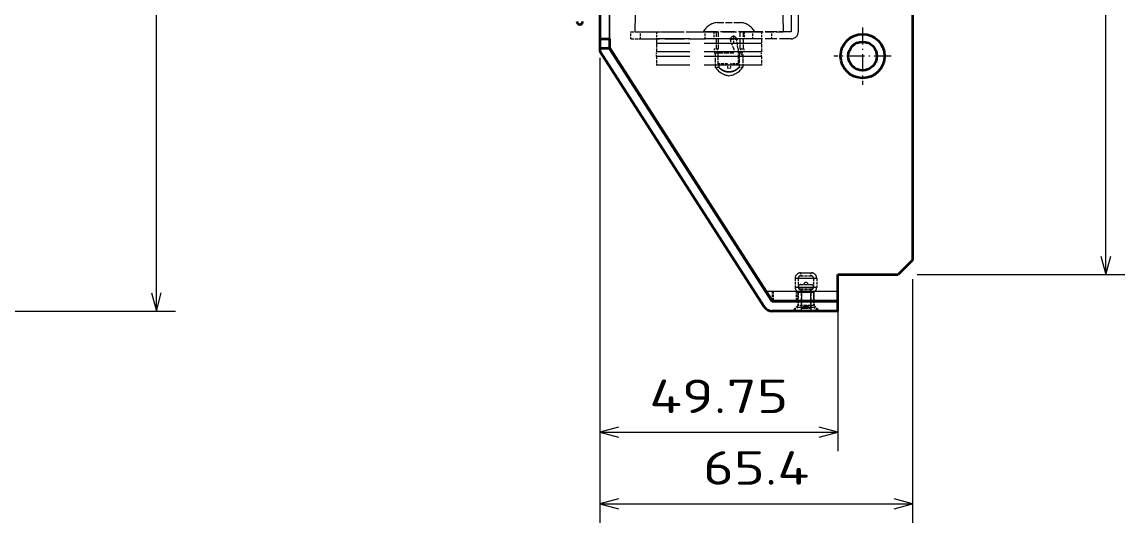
# Model space of a CAD drawing. Extents: x 23 to 587, y 4 to 413.
# Drawn here: x 395.6 to 511, y 125.6 to 177.9 of the extents above; entities that cross this region are included whole.
import ezdxf
from ezdxf.enums import TextEntityAlignment as Align

# ---------------------------------------------------------------- set-up
doc = ezdxf.new("R2010")
doc.units = 0
doc.linetypes.add('DASHDOT', pattern=[18.5, 12, -3, 0.5, -3])
doc.linetypes.add('DASHED', pattern=[15, 12, -3])
doc.layers.get('0').update_dxf_attribs({"lineweight": 13})
doc.styles.get("Standard").update_dxf_attribs({"font": 'isocp.shx'})

# ---------------------------------------------------------------- blocks, each defined once
blk = doc.blocks.new('BLOCK344')
at = {"color": 7, "lineweight": 13}
for p, q in [((558.39, 226.8), (612.95, 226.8)), ((608.95, 32.5), (608.95, 226.8)), ((560.39, 32.5), (612.95, 32.5))]:
    blk.add_line(p, q, dxfattribs=at)
for points in [[(609.99, 222.94), (608.95, 226.8), (607.92, 222.94)], [(607.92, 36.36), (608.95, 32.5), (609.99, 36.36)]]:
    blk.add_lwpolyline(points, dxfattribs=at)
blk.add_text('194.3', height=7, rotation=90, dxfattribs=at).set_placement((604.95, 116.35), (604.95, 142.95), align=Align.FIT)
blk = doc.blocks.new('BLOCK427')
at = {"color": 7, "lineweight": 13}
for p, q in [((-49.4, 224.7), (-5.97, 224.7)), ((-9.97, 40.15), (-9.97, 224.7)), ((-49.4, 40.15), (-5.97, 40.15))]:
    blk.add_line(p, q, dxfattribs=at)
for points in [[(-8.93, 220.84), (-9.97, 224.7), (-11.01, 220.84)], [(-11.01, 44.01), (-9.97, 40.15), (-8.93, 44.01)]]:
    blk.add_lwpolyline(points, dxfattribs=at)
blk.add_text('184.55', height=7, rotation=90, dxfattribs=at).set_placement((-13.97, 115.68), (-13.97, 149.18), align=Align.FIT)
blk = doc.blocks.new('BLOCK429')
at = {"color": 7, "lineweight": 13}
for p, q in [((-115.8, 85.44), (-115.8, 3.21)), ((-66.05, 32.6), (-66.05, 3.21)), ((-115.8, 7.21), (-66.05, 7.21))]:
    blk.add_line(p, q, dxfattribs=at)
for points in [[(-111.94, 8.25), (-115.8, 7.21), (-111.94, 6.18)], [(-69.91, 6.18), (-66.05, 7.21), (-69.91, 8.25)]]:
    blk.add_lwpolyline(points, dxfattribs=at)
blk.add_text('49.75', height=7, dxfattribs=at).set_placement((-105.47, 11.21), (-76.38, 11.21), align=Align.FIT)
blk = doc.blocks.new('BLOCK430')
at = {"color": 7, "lineweight": 13}
for p, q in [((-115.8, 85.44), (-115.8, -11.76)), ((-50.4, 39.15), (-50.4, -11.76)), ((-115.8, -7.76), (-50.4, -7.76))]:
    blk.add_line(p, q, dxfattribs=at)
for points in [[(-111.94, -6.73), (-115.8, -7.76), (-111.94, -8.8)], [(-54.26, -8.8), (-50.4, -7.76), (-54.26, -6.73)]]:
    blk.add_lwpolyline(points, dxfattribs=at)
blk.add_text('65.4', height=7, dxfattribs=at).set_placement((-94.2, -3.76), (-72, -3.76), align=Align.FIT)
blk = doc.blocks.new('BLOCK433')
at = {"color": 7, "linetype": 'DASHDOT', "lineweight": 13, "ltscale": 0.299}
for p, q in [((-60.85, 91.78), (-60.85, 79.82)), ((-54.87, 85.8), (-66.83, 85.8))]:
    blk.add_line(p, q, dxfattribs=at)
blk = doc.blocks.new('BLOCK435')
at = {"color": 7, "linetype": 'DASHDOT', "lineweight": 13, "ltscale": 0.042937}
for p, q in [((-87.84, 90.1), (-87.84, 88.38)), ((-86.98, 89.24), (-88.7, 89.24))]:
    blk.add_line(p, q, dxfattribs=at)
blk = doc.blocks.new('BLOCK437')
at = {"color": 7, "lineweight": 35}
for p, q in [((-115.8, 222.8), (-115.8, 89.44)), ((-50.4, 221.7), (-50.4, 43.15)), ((-115.8, 86.8), (-81.44, 33.42)), ((-113.8, 87.39), (-79.76, 34.5)), ((-80.99, 36.6), (-113.72, 87.44))]:
    blk.add_line(p, q, dxfattribs=at)
at = {"color": 7, "linetype": 'DASHED', "lineweight": 13}
for p, q in [((-113.8, 89.44), (-113.8, 222.8)), ((-113.8, 222.7), (-113.8, 89.44)), ((-108.16, 114.31), (-108.48, 90.9)), ((-77.81, 114.31), (-77.48, 90.9)), ((-81.98, 89.4), (-103.98, 89.4)), ((-81.98, 89.4), (-103.98, 89.4)), ((-81.98, 89.4), (-103.98, 89.4)), ((-81.98, 88.4), (-103.98, 88.4)), ((-81.98, 88.4), (-103.98, 88.4)), ((-81.98, 86.7), (-103.98, 86.7)), ((-81.98, 85.7), (-103.98, 85.7)), ((-81.98, 85.7), (-103.98, 85.7)), ((-81.98, 83.9), (-103.98, 83.9))]:
    blk.add_line(p, q, dxfattribs=at)
at = {"color": 7, "lineweight": 13}
blk.add_line((-113.8, 222.7), (-113.8, 89.44), dxfattribs=at)
at = {"color": 7, "linetype": 'DASHED', "lineweight": 13, "ltscale": 0.375}
for p, q in [((-75.8, 105.9), (-75.8, 90.9)), ((-74.3, 105.9), (-74.3, 90.9))]:
    blk.add_line(p, q, dxfattribs=at)
at = {"color": 7, "linetype": 'DASHED', "lineweight": 13, "ltscale": 0.117349}
blk.add_line((-91.3, 92.8), (-86.61, 92.8), dxfattribs=at)
at = {"color": 7, "linetype": 'DASHED', "lineweight": 13, "ltscale": 0.007651}
blk.add_line((-86.61, 92.8), (-86.3, 92.8), dxfattribs=at)
at = {"color": 7, "linetype": 'DASHED', "lineweight": 13, "ltscale": 0.0375}
for p, q in [((-109.3, 89.4), (-109.3, 90.9)), ((-107.3, 89.4), (-107.3, 90.9)), ((-107.3, 89.4), (-107.3, 90.9)), ((-103.98, 90.9), (-103.98, 89.4)), ((-93.8, 89.4), (-93.8, 90.9)), ((-92, 90.9), (-92, 89.4)), ((-92, 90.9), (-92, 89.4)), ((-92, 90.9), (-92, 89.4)), ((-92, 90.9), (-92, 89.4)), ((-92, 90.9), (-92, 89.4)), ((-92, 90.9), (-92, 89.4)), ((-92, 90.9), (-92, 89.4)), ((-92, 90.9), (-92, 89.4)), ((-92, 90.9), (-92, 89.4)), ((-92, 90.9), (-92, 89.4)), ((-92, 90.9), (-92, 89.4)), ((-92, 90.9), (-92, 89.4)), ((-85.6, 90.9), (-85.6, 89.4)), ((-85.6, 90.9), (-85.6, 89.4)), ((-85.6, 90.9), (-85.6, 89.4)), ((-85.6, 90.9), (-85.6, 89.4)), ((-85.6, 90.9), (-85.6, 89.4)), ((-85.6, 90.9), (-85.6, 89.4)), ((-85.6, 90.9), (-85.6, 89.4)), ((-85.6, 90.9), (-85.6, 89.4)), ((-85.6, 90.9), (-85.6, 89.4)), ((-85.6, 90.9), (-85.6, 89.4)), ((-85.6, 90.9), (-85.6, 89.4)), ((-85.6, 90.9), (-85.6, 89.4)), ((-83.8, 89.4), (-83.8, 90.9)), ((-83.8, 89.4), (-83.8, 90.9)), ((-83.8, 89.4), (-83.8, 90.9)), ((-83.8, 89.4), (-83.8, 90.9)), ((-81.98, 90.9), (-81.98, 89.4)), ((-79.8, 89.4), (-79.8, 90.9))]:
    blk.add_line(p, q, dxfattribs=at)
at = {"color": 7, "linetype": 'DASHED', "lineweight": 13, "ltscale": 0.05}
for p, q in [((-109.3, 90.9), (-107.3, 90.9)), ((-109.3, 89.4), (-107.3, 89.4)), ((-79.7, 34.6), (-79.7, 36.6)), ((-79.46, 34.6), (-79.46, 36.6)), ((-74.7, 34.6), (-74.7, 36.6)), ((-74.46, 34.6), (-74.46, 36.6)), ((-74.4, 34.6), (-74.4, 36.6)), ((-74.4, 34.6), (-74.4, 36.6)), ((-71.05, 34.6), (-71.05, 36.6)), ((-71.05, 34.6), (-71.05, 36.6)), ((-71, 34.6), (-71, 36.6)), ((-71, 34.6), (-71, 36.6))]:
    blk.add_line(p, q, dxfattribs=at)
at = {"color": 7, "linetype": 'DASHED', "lineweight": 13, "ltscale": 0.357021}
blk.add_line((-108.48, 90.9), (-94.2, 90.9), dxfattribs=at)
at = {"color": 7, "linetype": 'DASHED', "lineweight": 13, "ltscale": 0.337496}
for p, q in [((-107.3, 90.9), (-93.8, 90.9)), ((-107.3, 89.4), (-93.8, 89.4))]:
    blk.add_line(p, q, dxfattribs=at)
at = {"color": 7, "linetype": 'DASHED', "lineweight": 13, "ltscale": 0.009109}
for p, q in [((-94.2, 90.9), (-93.84, 90.9)), ((-83.76, 90.9), (-83.4, 90.9))]:
    blk.add_line(p, q, dxfattribs=at)
at = {"color": 7, "linetype": 'DASHED', "lineweight": 13, "ltscale": 0.244364}
blk.add_line((-93.84, 90.9), (-84.06, 90.9), dxfattribs=at)
at = {"color": 7, "linetype": 'DASHED', "lineweight": 13, "ltscale": 0.25}
for p, q in [((-83.8, 90.9), (-93.8, 90.9)), ((-83.8, 89.4), (-93.8, 89.4))]:
    blk.add_line(p, q, dxfattribs=at)
at = {"color": 7, "linetype": 'DASHED', "lineweight": 13, "ltscale": 0.09}
for p, q in [((-91.5, 90.9), (-91.5, 87.3)), ((-91.08, 90.9), (-91.08, 87.3)), ((-91.08, 90.9), (-91.08, 87.3)), ((-86.52, 90.9), (-86.52, 87.3)), ((-86.52, 90.9), (-86.52, 87.3)), ((-85.8, 90.9), (-85.8, 87.3))]:
    blk.add_line(p, q, dxfattribs=at)
at = {"color": 7, "linetype": 'DASHED', "lineweight": 13, "ltscale": 0.007417}
blk.add_line((-84.06, 90.9), (-83.76, 90.9), dxfattribs=at)
at = {"color": 7, "linetype": 'DASHED', "lineweight": 13, "ltscale": 0.2}
for p, q in [((-75.8, 90.9), (-83.8, 90.9)), ((-75.8, 89.4), (-83.8, 89.4))]:
    blk.add_line(p, q, dxfattribs=at)
at = {"color": 7, "linetype": 'DASHED', "lineweight": 13, "ltscale": 0.147979}
blk.add_line((-83.4, 90.9), (-77.48, 90.9), dxfattribs=at)
at = {"color": 7, "lineweight": 35, "ltscale": 0.05}
for p, q in [((-115.8, 89.44), (-115.8, 87.44)), ((-115.8, 89.44), (-113.8, 89.44)), ((-113.8, 89.44), (-113.8, 87.44)), ((-115.8, 87.44), (-113.8, 87.44)), ((-66.05, 34.6), (-66.05, 36.6)), ((-66.05, 32.5), (-66.05, 34.5))]:
    blk.add_line(p, q, dxfattribs=at)
at = {"color": 7, "linetype": 'DASHED', "lineweight": 13, "ltscale": 0.0675}
for p, q in [((-103.98, 89.4), (-103.98, 86.7)), ((-81.98, 89.4), (-81.98, 86.7))]:
    blk.add_line(p, q, dxfattribs=at)
at = {"color": 7, "linetype": 'DASHED', "lineweight": 13, "ltscale": 0.045597}
blk.add_line((-87.8, 87.3), (-88.45, 89), dxfattribs=at)
at = {"color": 7, "linetype": 'DASHED', "lineweight": 13, "ltscale": 0.051267}
blk.add_line((-86.9, 87.3), (-87.18, 89.33), dxfattribs=at)
at = {"color": 7, "lineweight": 35, "ltscale": 0.016053}
blk.add_line((-115.8, 87.44), (-115.8, 86.8), dxfattribs=at)
at = {"color": 7, "lineweight": 35, "ltscale": 0.002102}
blk.add_line((-113.72, 87.44), (-113.8, 87.44), dxfattribs=at)
at = {"color": 7, "lineweight": 35, "ltscale": 0.001353}
blk.add_line((-113.8, 87.44), (-113.8, 87.39), dxfattribs=at)
at = {"color": 7, "lineweight": 35, "ltscale": 0.002973}
blk.add_line((-113.68, 87.39), (-113.8, 87.39), dxfattribs=at)
at = {"color": 7, "linetype": 'DASHED', "lineweight": 13, "ltscale": 0.025}
for p, q in [((-103.98, 85.7), (-103.98, 86.7)), ((-81.98, 85.7), (-81.98, 86.7)), ((-89.1, 84.21), (-89.1, 83.21)), ((-88.5, 84.21), (-88.5, 83.21))]:
    blk.add_line(p, q, dxfattribs=at)
at = {"color": 7, "linetype": 'DASHED', "lineweight": 13, "ltscale": 0.045}
for p, q in [((-103.98, 85.7), (-103.98, 83.9)), ((-81.98, 85.7), (-81.98, 83.9))]:
    blk.add_line(p, q, dxfattribs=at)
at = {"color": 7, "linetype": 'DASHED', "lineweight": 13, "ltscale": 0.017253}
for p, q in [((-91.9, 87.3), (-91.21, 87.3)), ((-91.9, 86.5), (-91.21, 86.5))]:
    blk.add_line(p, q, dxfattribs=at)
at = {"color": 7, "linetype": 'DASHED', "lineweight": 13, "ltscale": 0.02}
for p, q in [((-91.9, 87.3), (-91.9, 86.5)), ((-91.21, 87.3), (-91.21, 86.5)), ((-91.21, 87.3), (-91.21, 86.5)), ((-87.8, 87.3), (-87.8, 86.5)), ((-86.39, 87.3), (-86.39, 86.5)), ((-86.39, 87.3), (-86.39, 86.5)), ((-85.7, 87.3), (-85.7, 86.5)), ((-74.4, 34.5), (-74.4, 33.7)), ((-74.4, 34.5), (-74.4, 33.7)), ((-71, 34.5), (-71, 33.7)), ((-71, 34.5), (-71, 33.7))]:
    blk.add_line(p, q, dxfattribs=at)
at = {"color": 7, "linetype": 'DASHED', "lineweight": 13, "ltscale": 0.075}
blk.add_line((-91.7, 86.5), (-91.7, 83.5), dxfattribs=at)
at = {"color": 7, "linetype": 'DASHED', "lineweight": 13, "ltscale": 0.003252}
for p, q in [((-91.21, 87.3), (-91.08, 87.3)), ((-86.52, 87.3), (-86.39, 87.3))]:
    blk.add_line(p, q, dxfattribs=at)
at = {"color": 7, "linetype": 'DASHED', "lineweight": 13, "ltscale": 0.006584}
for p, q in [((-91.21, 86.5), (-90.95, 86.5)), ((-86.65, 86.5), (-86.39, 86.5))]:
    blk.add_line(p, q, dxfattribs=at)
at = {"color": 7, "linetype": 'DASHED', "lineweight": 13, "ltscale": 0.05714}
blk.add_line((-91.1, 86.5), (-91.1, 84.21), dxfattribs=at)
at = {"color": 7, "linetype": 'DASHED', "lineweight": 13, "ltscale": 0.078663}
blk.add_line((-90.95, 86.5), (-87.8, 86.5), dxfattribs=at)
at = {"color": 7, "linetype": 'DASHED', "lineweight": 13, "ltscale": 0.07714}
blk.add_line((-86.9, 87.3), (-86.9, 84.21), dxfattribs=at)
at = {"color": 7, "linetype": 'DASHED', "lineweight": 13, "ltscale": 0.009734}
blk.add_line((-86.65, 86.5), (-86.65, 86.11), dxfattribs=at)
at = {"color": 7, "linetype": 'DASHED', "lineweight": 13, "ltscale": 0.065266}
for p, q in [((-86.65, 86.11), (-86.65, 83.5)), ((-86.65, 86.11), (-86.65, 83.5)), ((-85.9, 86.11), (-85.9, 83.5))]:
    blk.add_line(p, q, dxfattribs=at)
at = {"color": 7, "linetype": 'DASHED', "lineweight": 13, "ltscale": 0.009962}
for p, q in [((-86.65, 86.11), (-86.26, 86.11)), ((-91.34, 83.5), (-90.95, 83.5)), ((-86.65, 83.5), (-86.26, 83.5))]:
    blk.add_line(p, q, dxfattribs=at)
at = {"color": 7, "linetype": 'DASHED', "lineweight": 13, "ltscale": 0.007766}
for p, q in [((-86.39, 87.3), (-86.08, 87.3)), ((-86.39, 86.5), (-86.08, 86.5))]:
    blk.add_line(p, q, dxfattribs=at)
at = {"color": 7, "linetype": 'DASHED', "lineweight": 13, "ltscale": 0.008875}
blk.add_line((-86.26, 86.11), (-85.9, 86.11), dxfattribs=at)
at = {"color": 7, "linetype": 'DASHED', "lineweight": 13, "ltscale": 0.009487}
for p, q in [((-86.08, 87.3), (-85.7, 87.3)), ((-86.08, 86.5), (-85.7, 86.5))]:
    blk.add_line(p, q, dxfattribs=at)
at = {"color": 7, "linetype": 'DASHED', "lineweight": 13, "ltscale": 0.018837}
for p, q in [((-91.7, 83.5), (-90.95, 83.5)), ((-86.65, 83.5), (-85.9, 83.5))]:
    blk.add_line(p, q, dxfattribs=at)
at = {"color": 7, "linetype": 'DASHED', "lineweight": 13, "ltscale": 0.003837}
blk.add_line((-91.1, 84.21), (-90.95, 84.21), dxfattribs=at)
at = {"color": 7, "linetype": 'DASHED', "lineweight": 13, "ltscale": 0.01786}
blk.add_line((-90.95, 84.21), (-90.95, 83.5), dxfattribs=at)
blk.add_line((-90.95, 84.21), (-90.95, 83.5), dxfattribs=at)
at = {"color": 7, "linetype": 'DASHED', "lineweight": 13, "ltscale": 0.046163}
blk.add_line((-89.1, 84.21), (-90.95, 84.21), dxfattribs=at)
at = {"color": 7, "linetype": 'DASHED', "lineweight": 13, "ltscale": 0.015}
blk.add_line((-88.5, 83.21), (-89.1, 83.21), dxfattribs=at)
at = {"color": 7, "linetype": 'DASHED', "lineweight": 13, "ltscale": 0.04}
blk.add_line((-86.9, 84.21), (-88.5, 84.21), dxfattribs=at)
at = {"color": 7, "lineweight": 35, "ltscale": 0.106066}
blk.add_line((-50.4, 43.15), (-53.4, 40.15), dxfattribs=at)
at = {"color": 7, "linetype": 'DASHED', "lineweight": 13, "ltscale": 0.105614}
for p, q in [((-74.95, 39.41), (-70.73, 39.41)), ((-74.68, 39.41), (-70.45, 39.41)), ((-74.95, 37.5), (-70.73, 37.5)), ((-74.68, 37.5), (-70.45, 37.5))]:
    blk.add_line(p, q, dxfattribs=at)
at = {"color": 7, "linetype": 'DASHED', "lineweight": 13, "ltscale": 0.047663}
for p, q in [((-74.95, 39.41), (-74.95, 37.5)), ((-74.3, 39.41), (-74.3, 37.5)), ((-71.1, 39.41), (-71.1, 37.5)), ((-70.45, 39.41), (-70.45, 37.5))]:
    blk.add_line(p, q, dxfattribs=at)
at = {"color": 7, "linetype": 'DASHED', "lineweight": 13, "ltscale": 0.075103}
for p, q in [((-74.3, 39.41), (-71.3, 39.41)), ((-74.11, 39.41), (-71.1, 39.41)), ((-74.3, 37.5), (-71.3, 37.5)), ((-74.11, 37.5), (-71.1, 37.5)), ((-74.3, 36.5), (-71.3, 36.5)), ((-74.11, 36.5), (-71.1, 36.5)), ((-74.3, 33.3), (-71.3, 33.3)), ((-74.11, 33.3), (-71.1, 33.3))]:
    blk.add_line(p, q, dxfattribs=at)
at = {"color": 7, "linetype": 'DASHED', "lineweight": 13, "ltscale": 0.05398}
for p, q in [((-73.85, 40.51), (-71.69, 40.51)), ((-73.85, 39.86), (-71.69, 39.86)), ((-73.71, 40.51), (-71.55, 40.51)), ((-73.85, 38.04), (-71.69, 38.04)), ((-73.85, 37.14), (-71.69, 37.14)), ((-73.85, 37.05), (-71.69, 37.05))]:
    blk.add_line(p, q, dxfattribs=at)
at = {"color": 7, "linetype": 'DASHED', "lineweight": 13, "ltscale": 0.017002}
for p, q in [((-73.65, 39.86), (-73.85, 40.51)), ((-71.75, 39.86), (-71.55, 40.51))]:
    blk.add_line(p, q, dxfattribs=at)
at = {"color": 7, "linetype": 'DASHED', "lineweight": 13, "ltscale": 0.00352}
for p, q in [((-71.69, 39.86), (-71.55, 39.86)), ((-71.69, 38.04), (-71.55, 38.04)), ((-71.69, 37.14), (-71.55, 37.14)), ((-71.69, 37.05), (-71.55, 37.05))]:
    blk.add_line(p, q, dxfattribs=at)
at = {"color": 7, "lineweight": 35, "ltscale": 0.31625}
blk.add_line((-66.05, 40.15), (-53.4, 40.15), dxfattribs=at)
at = {"color": 7, "lineweight": 35, "ltscale": 0.08875}
blk.add_line((-66.05, 36.6), (-66.05, 40.15), dxfattribs=at)
at = {"color": 7, "linetype": 'DASHED', "lineweight": 13, "ltscale": 0.113844}
for p, q in [((-73.7, 37.05), (-73.7, 32.5)), ((-71.7, 37.05), (-71.7, 32.5))]:
    blk.add_line(p, q, dxfattribs=at)
at = {"color": 7, "linetype": 'DASHED', "lineweight": 13, "ltscale": 0.063599}
for p, q in [((-73.65, 37.14), (-73.65, 34.6)), ((-71.75, 37.14), (-71.75, 34.6))]:
    blk.add_line(p, q, dxfattribs=at)
at = {"color": 7, "lineweight": 35, "ltscale": 0.059462}
blk.add_line((-79.7, 34.6), (-80.99, 36.6), dxfattribs=at)
at = {"color": 7, "lineweight": 13, "ltscale": 0.373539}
blk.add_line((-66.05, 36.6), (-80.99, 36.6), dxfattribs=at)
at = {"color": 7, "linetype": 'DASHED', "lineweight": 13, "ltscale": 0.373539}
blk.add_line((-66.05, 36.6), (-80.99, 36.6), dxfattribs=at)
at = {"color": 7, "linetype": 'DASHED', "lineweight": 13, "ltscale": 0.006168}
for p, q in [((-79.46, 36.6), (-79.7, 36.6)), ((-79.46, 34.6), (-79.7, 34.6))]:
    blk.add_line(p, q, dxfattribs=at)
at = {"color": 7, "linetype": 'DASHED', "lineweight": 13, "ltscale": 0.335177}
blk.add_line((-66.05, 36.6), (-79.46, 36.6), dxfattribs=at)
at = {"color": 7, "linetype": 'DASHED', "lineweight": 13, "ltscale": 0.0475}
for p, q in [((-74.3, 36.5), (-74.3, 34.6)), ((-71.1, 36.5), (-71.1, 34.6))]:
    blk.add_line(p, q, dxfattribs=at)
at = {"color": 7, "lineweight": 35, "ltscale": 0.342721}
for p, q in [((-66.05, 34.5), (-79.76, 34.5)), ((-66.05, 32.5), (-79.76, 32.5))]:
    blk.add_line(p, q, dxfattribs=at)
at = {"color": 7, "lineweight": 35, "ltscale": 0.006179}
blk.add_line((-79.46, 34.6), (-79.7, 34.6), dxfattribs=at)
at = {"color": 7, "lineweight": 35, "ltscale": 0.335177}
blk.add_line((-66.05, 34.6), (-79.46, 34.6), dxfattribs=at)
at = {"color": 7, "linetype": 'DASHED', "lineweight": 13, "ltscale": 0.042426}
for p, q in [((-74.4, 33.7), (-75.6, 32.5)), ((-74.4, 33.7), (-75.6, 32.5)), ((-71, 33.7), (-69.8, 32.5)), ((-71, 33.7), (-69.8, 32.5))]:
    blk.add_line(p, q, dxfattribs=at)
at = {"color": 7, "linetype": 'DASHED', "lineweight": 13, "ltscale": 0.031942}
for p, q in [((-74.3, 33.3), (-75.4, 32.65)), ((-71.1, 33.3), (-70, 32.65))]:
    blk.add_line(p, q, dxfattribs=at)
at = {"color": 7, "linetype": 'DASHED', "lineweight": 13, "ltscale": 0.126737}
for p, q in [((-75.4, 32.65), (-70.33, 32.65)), ((-75.4, 32.5), (-70.33, 32.5)), ((-75.07, 32.65), (-70, 32.65))]:
    blk.add_line(p, q, dxfattribs=at)
at = {"color": 7, "linetype": 'DASHED', "lineweight": 13, "ltscale": 0.00375}
for p, q in [((-75.4, 32.65), (-75.4, 32.5)), ((-70, 32.65), (-70, 32.5))]:
    blk.add_line(p, q, dxfattribs=at)
at = {"color": 7, "linetype": 'DASHED', "lineweight": 13, "ltscale": 0.0425}
for p, q in [((-72.7, 33.7), (-74.4, 33.7)), ((-72.7, 33.7), (-74.4, 33.7)), ((-71, 33.7), (-72.7, 33.7)), ((-71, 33.7), (-72.7, 33.7))]:
    blk.add_line(p, q, dxfattribs=at)
at = {"color": 7, "lineweight": 35, "ltscale": 0.0025}
for p, q in [((-74.3, 34.6), (-74.3, 34.5)), ((-73.65, 34.6), (-73.65, 34.5)), ((-71.75, 34.6), (-71.75, 34.5)), ((-71.1, 34.6), (-71.1, 34.5))]:
    blk.add_line(p, q, dxfattribs=at)
at = {"color": 7, "linetype": 'DASHED', "lineweight": 13, "ltscale": 0.03}
for p, q in [((-74.3, 34.5), (-74.3, 33.3)), ((-71.1, 34.5), (-71.1, 33.3))]:
    blk.add_line(p, q, dxfattribs=at)
at = {"color": 7, "linetype": 'DASHED', "lineweight": 13, "ltscale": 0.033874}
for p, q in [((-73.65, 34.5), (-73.65, 33.15)), ((-71.75, 34.5), (-71.75, 33.15))]:
    blk.add_line(p, q, dxfattribs=at)
at = {"color": 7, "linetype": 'DASHED', "lineweight": 13, "ltscale": 0.044593}
for p, q in [((-73.65, 33.15), (-71.87, 33.15)), ((-73.54, 33.15), (-71.75, 33.15))]:
    blk.add_line(p, q, dxfattribs=at)
at = {"color": 7, "linetype": 'DASHED', "lineweight": 13, "ltscale": 0.000709399}
for p, q in [((-72.94, 33.61), (-72.91, 33.61)), ((-72.47, 33.61), (-72.5, 33.61))]:
    blk.add_line(p, q, dxfattribs=at)
at = {"color": 7, "linetype": 'DASHED', "lineweight": 13, "ltscale": 0.010881}
for p, q in [((-72.5, 33.61), (-72.94, 33.61)), ((-72.91, 33.61), (-72.47, 33.61))]:
    blk.add_line(p, q, dxfattribs=at)
at = {"color": 7, "linetype": 'DASHED', "lineweight": 13, "ltscale": 0.008263}
blk.add_line((-70.33, 32.5), (-70, 32.5), dxfattribs=at)
at = {"color": 7, "linetype": 'DASHED', "lineweight": 13}
blk.add_circle((-60.85, 85.8), 4.6, dxfattribs=at)
at = {"color": 7, "lineweight": 35}
for radius in [4.6, 3]:
    blk.add_circle((-60.85, 85.8), radius, dxfattribs=at)
for centre, radius, start, end in [((-120.01, 93), 0.6, 180, 360), ((-79.76, 34.5), 2, 212.7672, 270)]:
    blk.add_arc(centre, radius, start, end, dxfattribs=at)
at = {"color": 7, "linetype": 'DASHED', "lineweight": 13}
for centre, radius, start, end in [((-90.83, 88.92), 3.91, 96.896, 149.5674), ((-86.77, 88.92), 3.91, 30.4326, 83.104), ((-75.8, 90.9), 1.5, 270, 360), ((-87.84, 89.24), 0.661, 7.9607, 201.0375), ((-113.8, 87.39), 2, 180, 212.7672), ((-88.27, 85.79), 4.12, 213.6997, 262.6454), ((-89.33, 85.79), 4.12, 277.3546, 326.3003), ((-73.85, 39.41), 1.1, 90, 180), ((-73.85, 39.41), 0.45, 90, 180), ((-71.55, 39.41), 1.1, 360, 90), ((-71.55, 39.41), 0.45, 360, 90), ((-73.85, 37.5), 1.1, 180, 245.8523), ((-73.85, 37.59), 0.45, 90, 270), ((-73.85, 37.5), 0.45, 180, 270), ((-72.7, 38.04), 0.45, 90.0237, 179.9763), ((-72.7, 38.04), 0.45, 0.0237, 89.9763), ((-71.55, 37.59), 0.45, 270, 90), ((-71.55, 37.5), 0.45, 270, 0), ((-71.55, 37.5), 1.1, 294.1477, 360)]:
    blk.add_arc(centre, radius, start, end, dxfattribs=at)
for points, degree, knots in [([(-86.65, 83.5), (-86.76, 83.38), (-86.88, 83.26), (-87, 83.16), (-87.27, 82.95), (-87.57, 82.79), (-87.73, 82.71), (-87.97, 82.62), (-88.23, 82.56), (-88.31, 82.54), (-88.55, 82.5), (-88.79, 82.49), (-88.95, 82.49), (-89.18, 82.52), (-89.41, 82.57), (-89.49, 82.58), (-89.68, 82.64), (-89.86, 82.71), (-89.97, 82.76), (-90.17, 82.86), (-90.35, 82.98), (-90.44, 83.04), (-90.6, 83.16), (-90.74, 83.29), (-90.81, 83.36), (-90.88, 83.43), (-90.95, 83.5)], 5, [0, 0, 0, 0, 0, 0, 1.104711, 1.104711, 1.104711, 2.232783, 2.232783, 2.232783, 2.771497, 2.771497, 2.771497, 3.774089, 3.774089, 3.774089, 4.270549, 4.270549, 4.270549, 5.047148, 5.047148, 5.047148, 5.712447, 5.712447, 5.712447, 6.370322, 6.370322, 6.370322, 6.370322, 6.370322, 6.370322]), ([(-90.95, 83.5), (-90.84, 83.38), (-90.72, 83.26), (-90.6, 83.16), (-90.33, 82.95), (-90.03, 82.79), (-89.87, 82.71), (-89.63, 82.62), (-89.37, 82.56), (-89.29, 82.54), (-89.05, 82.5), (-88.81, 82.49), (-88.65, 82.49), (-88.42, 82.52), (-88.19, 82.57), (-88.11, 82.58), (-87.92, 82.64), (-87.74, 82.71), (-87.63, 82.76), (-87.43, 82.86), (-87.24, 82.98), (-87.16, 83.04), (-87, 83.16), (-86.86, 83.29), (-86.79, 83.36), (-86.72, 83.43), (-86.65, 83.5)], 5, [0, 0, 0, 0, 0, 0, 1.104711, 1.104711, 1.104711, 2.232783, 2.232783, 2.232783, 2.771497, 2.771497, 2.771497, 3.774089, 3.774089, 3.774089, 4.270549, 4.270549, 4.270549, 5.047148, 5.047148, 5.047148, 5.712447, 5.712447, 5.712447, 6.370322, 6.370322, 6.370322, 6.370322, 6.370322, 6.370322]), ([(-73.65, 33.15), (-73.63, 33.15), (-73.58, 33.16), (-73.52, 33.19), (-73.45, 33.22), (-73.39, 33.27), (-73.33, 33.31), (-73.28, 33.37), (-73.22, 33.43), (-73.17, 33.48), (-73.12, 33.53), (-73.06, 33.58), (-73, 33.6), (-72.96, 33.61), (-72.94, 33.61)], 3, [0, 0, 0, 0, 0.07145, 0.1427416, 0.2149689, 0.2889949, 0.3652286, 0.4434267, 0.5225702, 0.6008754, 0.6761338, 0.7467388, 0.8131866, 0.8741153, 0.8741153, 0.8741153, 0.8741153]), ([(-72.94, 33.61), (-72.93, 33.61), (-72.93, 33.61), (-72.9, 33.61), (-72.86, 33.6), (-72.81, 33.58), (-72.76, 33.55), (-72.72, 33.52), (-72.7, 33.51)], 3, [0, 0, 0, 0, 0.0033711, 0.0190654, 0.0763867, 0.1305325, 0.1890637, 0.256279, 0.256279, 0.256279, 0.256279]), ([(-72.47, 33.61), (-72.47, 33.61), (-72.48, 33.61), (-72.5, 33.61), (-72.55, 33.6), (-72.6, 33.58), (-72.65, 33.55), (-72.69, 33.52), (-72.7, 33.51)], 3, [0, 0, 0, 0, 0.0033711, 0.0190654, 0.0763867, 0.1305325, 0.1890637, 0.256279, 0.256279, 0.256279, 0.256279]), ([(-71.75, 33.15), (-71.78, 33.15), (-71.82, 33.16), (-71.89, 33.19), (-71.95, 33.22), (-72.01, 33.27), (-72.07, 33.31), (-72.13, 33.37), (-72.18, 33.43), (-72.24, 33.48), (-72.29, 33.53), (-72.35, 33.58), (-72.41, 33.6), (-72.45, 33.61), (-72.47, 33.61)], 3, [0, 0, 0, 0, 0.07145, 0.1427416, 0.2149689, 0.2889949, 0.3652286, 0.4434267, 0.5225702, 0.6008754, 0.6761338, 0.7467388, 0.8131866, 0.8741153, 0.8741153, 0.8741153, 0.8741153])]:
    blk.add_open_spline(points, degree=degree, knots=knots, dxfattribs=at)

msp = doc.modelspace()

# ---------------------------------------------------------------- block references
at = {"lineweight": 0, "xscale": 0.5, "yscale": 0.5, "zscale": 0.5}
for name, p in [('BLOCK344', (105.22, 131.47)), ('BLOCK437', (513.99, 131.47)), ('BLOCK427', (513.99, 131.47)), ('BLOCK435', (513.99, 131.47)), ('BLOCK433', (513.99, 131.47)), ('BLOCK429', (513.99, 131.47)), ('BLOCK430', (513.99, 131.47))]:
    msp.add_blockref(name, p, dxfattribs=at)

doc.saveas('drawing.dxf')
